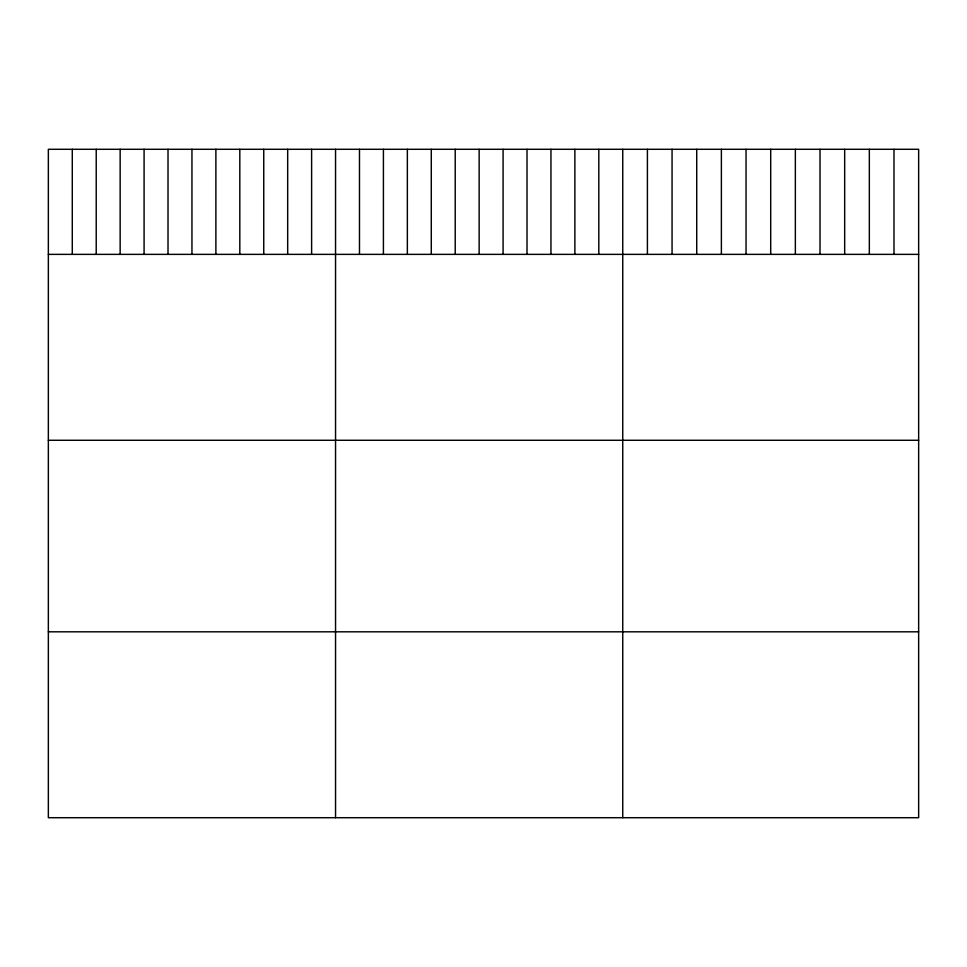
<?xml version="1.0" encoding="UTF-8"?>
<svg xmlns="http://www.w3.org/2000/svg" width="967" height="967" viewBox="0 0 967 967"><rect width="100%" height="100%" fill="white"/><g stroke="black" fill="none" stroke-linecap="round" stroke-linejoin="round"><path stroke-width="1.45" d="M918.65 254.369L918.65 817.707L48.35 817.707L48.35 149.293L918.65 149.293L918.65 254.369L48.35 254.369M48.35 440.275L918.65 440.275M48.35 631.814L918.65 631.814M893.991 149.293L893.991 254.369M869.333 149.293L869.333 254.369M844.674 149.293L844.674 254.369M820.016 149.293L820.016 254.369M795.357 149.293L795.357 254.369M770.699 149.293L770.699 254.369M746.041 149.293L746.041 254.369M721.382 149.293L721.382 254.369M696.723 149.293L696.723 254.369M672.065 149.293L672.065 254.369M647.407 149.293L647.407 254.369M622.748 149.293L622.748 817.707M598.815 149.293L598.815 254.369M574.882 149.293L574.882 254.369M550.948 149.293L550.948 254.369M527.015 149.293L527.015 254.369M503.082 149.293L503.082 254.369M479.148 149.293L479.148 254.369M455.215 149.293L455.215 254.369M431.282 149.293L431.282 254.369M407.349 149.293L407.349 254.369M383.416 149.293L383.416 254.369M359.482 149.293L359.482 254.369M335.549 149.293L335.549 817.707M311.616 149.293L311.616 254.369M287.683 149.293L287.683 254.369M263.749 149.293L263.749 254.369M239.816 149.293L239.816 254.369M215.883 149.293L215.883 254.369M191.95 149.293L191.95 254.369M168.016 149.293L168.016 254.369M144.083 149.293L144.083 254.369M120.15 149.293L120.15 254.369M96.216 149.293L96.216 254.369M72.283 149.293L72.283 254.369"/></g></svg>
